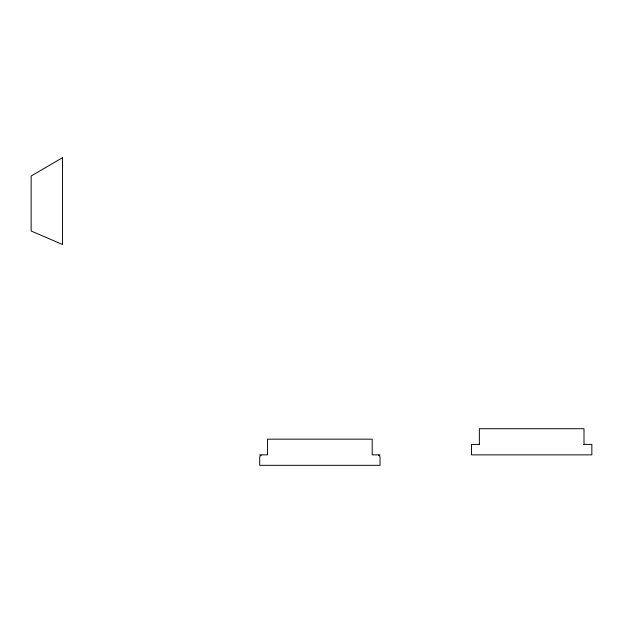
<?xml version="1.0" encoding="UTF-8"?>
<svg xmlns="http://www.w3.org/2000/svg" width="623" height="623" viewBox="0 0 623 623"><rect width="100%" height="100%" fill="white"/><g stroke="black" fill="none" stroke-linecap="round" stroke-linejoin="round"><path stroke-width="0.93" d="M380.038 454.868L378.083 454.954A2.617 2.617 0 0 1 380.046 457.484L380.038 465.326L259.705 465.326L259.705 457.484A2.617 2.617 0 0 1 261.66 454.961L259.705 454.868M479.578 444.401L471.518 444.401L471.518 454.868L591.85 454.868L591.85 444.401L583.79 444.401M262.345 454.868L267.555 454.868L267.555 439.168L372.196 439.168L372.196 454.868L377.406 454.868M584 444.401L584 428.702L479.36 428.702L479.36 444.401M62.541 157.674L31.15 176.005L31.15 231.001L62.541 244.52L62.541 157.674"/></g></svg>
